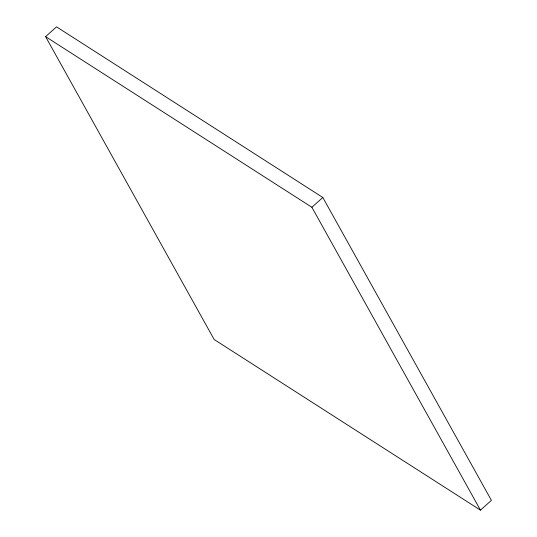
<?xml version="1.0" encoding="UTF-8"?>
<svg xmlns="http://www.w3.org/2000/svg" width="537" height="537" viewBox="0 0 537 537"><rect width="100%" height="100%" fill="white"/><g stroke="black" fill="none" stroke-linecap="round" stroke-linejoin="round"><path stroke-width="0.81" d="M45.591 36.644L56.539 26.85L322.824 197.482L491.409 500.356L480.461 510.15L214.176 339.518L45.591 36.644L311.883 207.275L480.461 510.15M311.883 207.275L322.824 197.482"/></g></svg>
